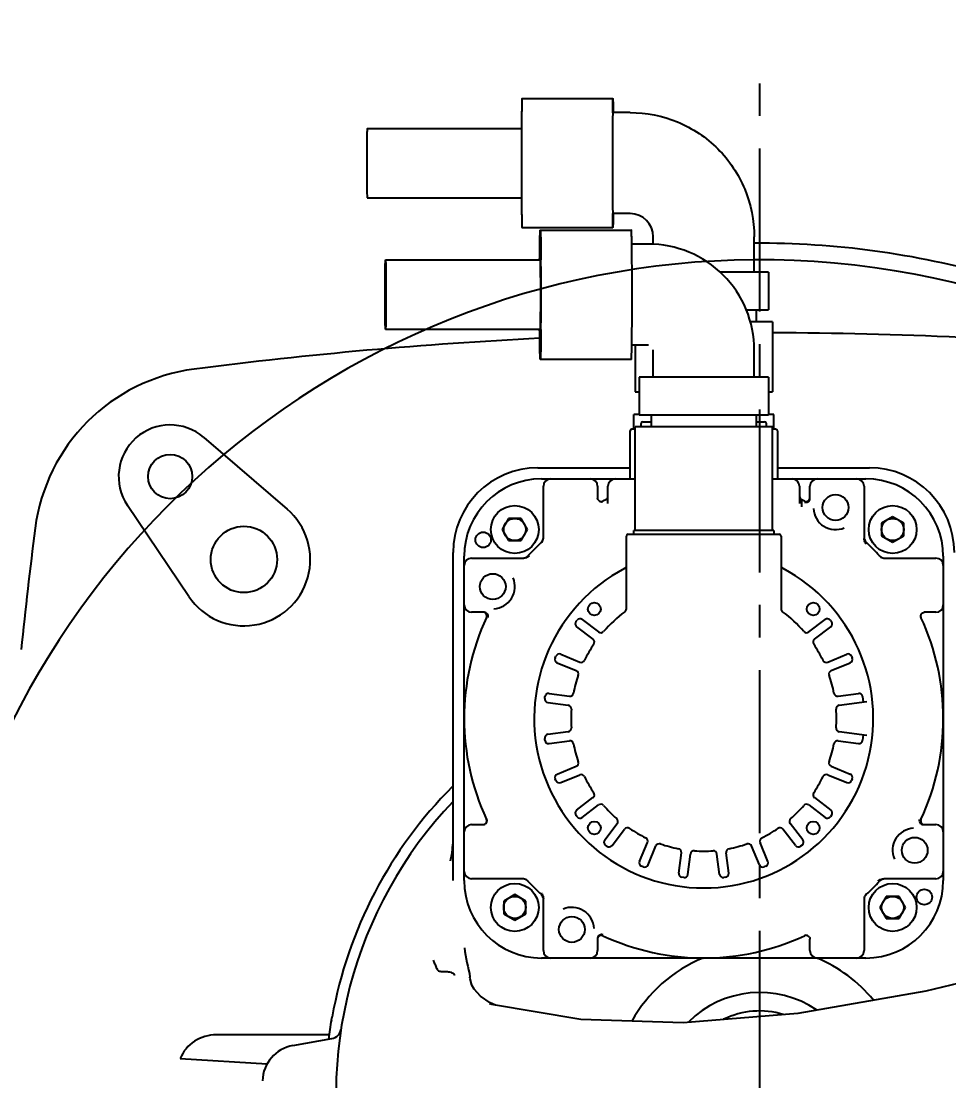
# Model space of a CAD drawing. Header units: millimetres. Extents: x 4086 to 10416, y 123 to 1549.
# Drawn here: x 9357.18 to 9399.87, y 593.84 to 642.59 of the extents above; entities that cross this region are included whole.
import ezdxf

# ---------------------------------------------------------------- set-up
doc = ezdxf.new("R2010")
doc.units = ezdxf.units.MM
doc.linetypes.add('CENTER', pattern=[0.6, 0.375, -0.075, 0.075, -0.075])
for name, color, linetype in [('中心线', 7, 'Continuous'), ('多重引线', 7, 'Continuous'), ('尺寸标注', 7, 'Continuous'), ('运动范围', 7, 'Continuous')]:
    doc.layers.add(name, color=color, linetype=linetype)
doc.styles.add('思源黑', font='SourceHanSansCN-Normal.ttf')
doc.dimstyles.new('STANDARD_1_6比例中六', dxfattribs={"dimtxt": 10, "dimasz": 8, "dimexe": 2, "dimexo": 1.5, "dimtad": 1, "dimdec": 1, "dimlfac": 6, "dimdsep": 46, "dimtxsty": '思源黑', "dimcen": 0.09, "dimclrd": 256, "dimclre": 256, "dimadec": 0, "dimazin": 0, "dimtp": 0.01, "dimtm": 0.01, "dimtfac": 1, "dimtdec": 1, "dimtofl": 0, "dimtmove": 0, "dimatfit": 3, "dimfxl": 1, "dimtolj": 1, "dimlwd": -1, "dimlwe": -1, "dimarcsym": 0})
doc.dimstyles.new('尺寸标注_1_6比例中六弯折', dxfattribs={"dimtxt": 10, "dimasz": 8, "dimexe": 2, "dimexo": 1.5, "dimgap": 1, "dimtad": 1, "dimtih": 1, "dimtoh": 1, "dimdec": 1, "dimlfac": 6, "dimdsep": 46, "dimtxsty": '思源黑', "dimcen": 0.09, "dimadec": 0, "dimazin": 0, "dimtp": 0.01, "dimtm": 0.01, "dimtfac": 1, "dimtdec": 1, "dimtofl": 0, "dimtmove": 0, "dimatfit": 3, "dimfxl": 1, "dimtolj": 1, "dimarcsym": 0})

# ---------------------------------------------------------------- blocks, each defined once
blk = doc.blocks.new('*D875')
at = {"layer": 'Defpoints', "color": 0}
for p in [(9437.508, 663.682), (9332.86, 603.515), (9333.455, 603.41), (9396.08, 593.233), (9396.685, 593.233)]:
    blk.add_point(p, dxfattribs=at)
at = {"layer": '尺寸标注'}
for p, q in [((9331.382, 603.775), (9306.163, 608.222)), ((9398.185, 593.233), (9477.494, 593.233))]:
    blk.add_line(p, q, dxfattribs=at)
blk.add_arc((9391.173, 593.233), 84.321, 5.43799, 164.56201, dxfattribs=at)
for points in [[(9308.593, 615.972), (9311.195, 615.385), (9308.133, 607.875)], [(9473.783, 601.16), (9476.447, 601.287), (9475.494, 593.233)]]:
    blk.add_solid(points, dxfattribs=at)
at = {"layer": '尺寸标注', "color": 0, "insert": (9399.038, 683.136), "char_height": 10, "attachment_point": 5, "rotation": 355, "style": '思源黑'}
blk.add_mtext('+170%%D', dxfattribs=at)
blk = doc.blocks.new('*D880')
at = {"layer": 'Defpoints', "color": 0}
for p in [(9420.668, 617.837), (9391.173, 593.143)]:
    blk.add_point(p, dxfattribs=at)
at = {"layer": '尺寸标注', "color": 0, "linetype": 'CENTER', "lineweight": -2}
for p in [(9426.802, 622.973), (9532.955, 677.327)]:
    blk.add_line(p, (9491.722, 677.327), dxfattribs=at)
at = {"layer": '尺寸标注', "color": 0, "linetype": 'CENTER'}
for p, q in [((9391.083, 593.143), (9391.263, 593.143)), ((9391.173, 593.053), (9391.173, 593.233))]:
    blk.add_line(p, q, dxfattribs=at)
at = {"layer": '尺寸标注', "color": 0}
blk.add_solid([(9425.946, 623.995), (9427.658, 621.95), (9420.668, 617.837)], dxfattribs=at)
at = {"layer": '尺寸标注', "color": 0, "insert": (9512.839, 683.511), "char_height": 10, "attachment_point": 5, "style": '思源黑'}
blk.add_mtext('\\A1;R230.8', dxfattribs=at)

msp = doc.modelspace()

# ---------------------------------------------------------------- linework, layer by layer
at = {"layer": '中心线', "linetype": 'CENTER', "ltscale": 20}
msp.add_line((9391.173, 593.233), (9391.173, 640.972), dxfattribs=at)
at = {"layer": '多重引线'}
msp.add_arc((9391.173, 593.143), 38.468, 189.95, 169.8488, dxfattribs=at)
at = {"layer": '运动范围', "linetype": 'Continuous'}
for p, q in [((9380.221, 639.036), (9384.41, 639.036)), ((9384.4, 638.385), (9384.401, 638.393)), ((9385.199, 638.392), (9384.41, 638.392)), ((9373.098, 637.663), (9380.208, 637.663)), ((9373.098, 634.474), (9380.208, 634.474)), ((9385.199, 633.745), (9384.41, 633.745)), ((9380.221, 633.1), (9384.41, 633.1)), ((9381.07, 632.982), (9385.258, 632.982)), ((9386.267, 632.315), (9386.267, 632.676)), ((9390.914, 631.052), (9390.914, 632.676)), ((9385.28, 632.331), (9385.28, 632.339)), ((9386.047, 632.337), (9385.28, 632.337)), ((9373.947, 631.608), (9381.07, 631.608)), ((9391.567, 631.052), (9389.318, 631.052)), ((9391.567, 631.052), (9391.567, 629.318)), ((9390.548, 629.318), (9391.567, 629.318)), ((9391.011, 629.318), (9391.011, 628.759)), ((9391.754, 628.759), (9390.718, 628.759)), ((9391.754, 628.759), (9391.754, 625.536)), ((9373.947, 628.419), (9381.07, 628.419)), ((9386.047, 627.69), (9385.28, 627.69)), ((9385.428, 627.69), (9385.428, 625.536)), ((9381.07, 627.046), (9385.258, 627.046)), ((9386.267, 626.218), (9386.267, 627.47)), ((9390.914, 626.218), (9390.914, 627.47)), ((9385.614, 626.218), (9385.614, 624.485)), ((9391.567, 626.218), (9385.614, 626.218)), ((9391.567, 626.218), (9391.567, 624.485)), ((9385.428, 625.536), (9385.614, 625.536)), ((9391.567, 625.536), (9391.754, 625.536)), ((9385.368, 623.823), (9385.368, 624.502)), ((9385.614, 624.502), (9385.368, 624.502)), ((9385.614, 624.485), (9391.567, 624.485)), ((9385.792, 624.162), (9386.171, 624.162)), ((9386.171, 624.485), (9386.171, 623.925)), ((9391.011, 624.485), (9391.011, 623.925)), ((9391.011, 624.162), (9391.389, 624.162)), ((9391.813, 624.502), (9391.567, 624.502)), ((9391.813, 623.823), (9391.813, 624.502)), ((9385.199, 621.534), (9385.199, 623.738)), ((9385.428, 623.823), (9385.284, 623.823)), ((9385.428, 619.159), (9385.428, 623.925)), ((9391.754, 623.925), (9385.428, 623.925)), ((9385.708, 623.925), (9385.708, 624.078)), ((9391.474, 623.925), (9391.474, 624.078)), ((9391.754, 619.159), (9391.754, 623.925)), ((9391.898, 623.823), (9391.754, 623.823)), ((9391.983, 623.738), (9391.983, 621.534)), ((9365.586, 623.44), (9369.421, 620.138)), ((9380.959, 622.042), (9385.199, 622.042)), ((9391.983, 622.042), (9396.223, 622.042)), ((9381.128, 621.534), (9385.428, 621.534)), ((9381.213, 618.846), (9381.213, 621.194)), ((9383.706, 621.194), (9383.706, 620.658)), ((9384.181, 620.395), (9384.181, 621.194)), ((9391.754, 621.534), (9396.053, 621.534)), ((9393, 621.194), (9393, 620.395)), ((9393.475, 620.617), (9393.475, 621.194)), ((9395.968, 621.194), (9395.968, 618.795)), ((9364.898, 616.118), (9362.068, 620.313)), ((9383.947, 620.508), (9383.947, 620.495)), ((9393.099, 620.241), (9393.101, 620.569)), ((9397.285, 619.792), (9396.777, 619.498)), ((9397.794, 619.498), (9397.285, 619.792)), ((9379.603, 619.713), (9379.309, 619.204)), ((9380.19, 619.713), (9379.603, 619.713)), ((9380.484, 619.204), (9380.19, 619.713)), ((9396.777, 619.498), (9396.777, 618.91)), ((9397.794, 618.91), (9397.794, 619.498)), ((9379.309, 619.204), (9379.603, 618.695)), ((9380.19, 618.695), (9380.484, 619.204)), ((9385.029, 615.555), (9385.029, 618.905)), ((9385.114, 618.99), (9392.068, 618.99)), ((9385.368, 618.99), (9385.368, 619.159)), ((9391.813, 619.159), (9385.368, 619.159)), ((9391.813, 619.159), (9391.813, 618.99)), ((9392.152, 618.905), (9392.152, 615.555)), ((9396.777, 618.91), (9397.285, 618.617)), ((9397.285, 618.617), (9397.794, 618.91)), ((9379.603, 618.695), (9380.19, 618.695)), ((9381.104, 618.601), (9381.104, 618.585)), ((9377.058, 603.057), (9377.058, 618.142)), ((9377.567, 603.047), (9377.567, 617.972)), ((9377.906, 617.887), (9380.305, 617.887)), ((9396.683, 617.996), (9396.667, 617.996)), ((9396.927, 617.887), (9399.276, 617.887)), ((9399.615, 617.972), (9399.615, 603.047)), ((9378.484, 615.394), (9377.906, 615.394)), ((9399.276, 615.394), (9398.739, 615.394)), ((9382.712, 614.967), (9382.764, 615.034)), ((9383.001, 615.066), (9383.751, 614.491)), ((9393.431, 614.491), (9394.18, 615.066)), ((9394.418, 615.034), (9394.47, 614.967)), ((9398.589, 615.153), (9398.576, 615.153)), ((9382.743, 614.729), (9383.493, 614.154)), ((9393.689, 614.154), (9394.438, 614.729)), ((9382.013, 613.464), (9382.885, 613.102)), ((9394.297, 613.102), (9395.169, 613.464)), ((9381.759, 613.294), (9381.791, 613.372)), ((9381.85, 613.072), (9382.723, 612.711)), ((9394.459, 612.711), (9395.331, 613.072)), ((9395.391, 613.372), (9395.423, 613.294)), ((9381.271, 611.43), (9381.282, 611.515)), ((9381.472, 611.661), (9382.409, 611.537)), ((9394.773, 611.537), (9395.71, 611.661)), ((9395.9, 611.515), (9395.933, 611.262)), ((9381.417, 611.24), (9382.353, 611.117)), ((9394.829, 611.117), (9396.101, 611.284)), ((9381.282, 609.505), (9381.271, 609.589)), ((9381.417, 609.779), (9382.353, 609.902)), ((9394.829, 609.902), (9396.101, 609.735)), ((9395.933, 609.757), (9395.9, 609.505)), ((9381.472, 609.359), (9382.409, 609.482)), ((9394.773, 609.482), (9395.71, 609.359)), ((9381.85, 607.947), (9382.723, 608.308)), ((9394.459, 608.308), (9395.331, 607.947)), ((9381.791, 607.647), (9381.759, 607.725)), ((9382.013, 607.555), (9382.885, 607.917)), ((9394.297, 607.917), (9395.169, 607.555)), ((9395.423, 607.725), (9395.391, 607.647)), ((9382.743, 606.29), (9383.493, 606.865)), ((9393.689, 606.865), (9394.438, 606.29)), ((9383.001, 605.953), (9383.751, 606.528)), ((9393.431, 606.528), (9394.18, 605.953)), ((9377.906, 605.625), (9378.442, 605.625)), ((9378.593, 605.866), (9378.606, 605.866)), ((9382.764, 605.985), (9382.712, 606.052)), ((9384.035, 604.92), (9384.61, 605.669)), ((9393.147, 604.92), (9392.572, 605.669)), ((9394.47, 606.052), (9394.418, 605.985)), ((9398.698, 605.625), (9399.276, 605.625)), ((9384.371, 604.662), (9384.946, 605.411)), ((9392.811, 604.662), (9392.236, 605.411)), ((9384.133, 604.631), (9384.066, 604.682)), ((9385.637, 603.931), (9385.998, 604.804)), ((9386.028, 603.769), (9386.39, 604.642)), ((9391.153, 603.769), (9390.792, 604.642)), ((9391.545, 603.931), (9391.184, 604.804)), ((9393.116, 604.682), (9393.048, 604.631)), ((9387.44, 603.391), (9387.563, 604.327)), ((9387.86, 603.336), (9387.983, 604.272)), ((9389.322, 603.336), (9389.198, 604.272)), ((9389.742, 603.391), (9389.619, 604.327)), ((9385.807, 603.677), (9385.728, 603.71)), ((9391.453, 603.71), (9391.375, 603.677)), ((9387.67, 603.19), (9387.586, 603.201)), ((9389.596, 603.201), (9389.512, 603.19)), ((9380.255, 603.132), (9377.906, 603.132)), ((9380.499, 603.023), (9380.515, 603.023)), ((9399.276, 603.132), (9396.876, 603.132)), ((9379.896, 602.402), (9379.387, 602.109)), ((9380.405, 602.109), (9379.896, 602.402)), ((9381.213, 599.825), (9381.213, 602.224)), ((9396.077, 602.418), (9396.077, 602.434)), ((9396.992, 602.324), (9396.698, 601.815)), ((9397.579, 602.324), (9396.992, 602.324)), ((9397.873, 601.815), (9397.579, 602.324)), ((9379.387, 602.109), (9379.387, 601.521)), ((9380.405, 601.521), (9380.405, 602.109)), ((9395.968, 602.173), (9395.968, 599.825)), ((9396.698, 601.815), (9396.992, 601.306)), ((9397.579, 601.306), (9397.873, 601.815)), ((9379.387, 601.521), (9379.896, 601.227)), ((9379.896, 601.227), (9380.405, 601.521)), ((9396.992, 601.306), (9397.579, 601.306)), ((9383.706, 600.402), (9383.706, 599.825)), ((9393.234, 600.511), (9393.234, 600.524)), ((9393.475, 599.825), (9393.475, 600.361)), ((9396.053, 599.486), (9381.128, 599.486)), ((9378.023, 598.055), (9377.923, 598.229)), ((9378.024, 598.054), (9378.023, 598.055)), ((9378.73, 597.381), (9378.728, 597.382)), ((9378.836, 597.351), (9378.73, 597.381)), ((9379.001, 597.323), (9378.764, 597.42)), ((9382.93, 596.651), (9378.83, 597.352)), ((9371.346, 595.954), (9366.173, 595.954)), ((9369.686, 595.461), (9371.482, 595.778)), ((9364.501, 594.864), (9368.504, 594.619))]:
    msp.add_line(p, q, dxfattribs=at)
for points in [[(9377.036, 604.72), (9377.003, 604.31), (9376.926, 603.945)], [(9402.648, 598.879), (9398.817, 597.959), (9392.922, 596.94), (9387.647, 596.507), (9382.93, 596.651)], [(9377.142, 598.694), (9377.131, 598.706), (9377.12, 598.719)], [(9377.923, 598.229), (9377.839, 598.526), (9377.828, 598.603)], [(9378.764, 597.42), (9378.318, 597.735), (9378.024, 598.054)]]:
    msp.add_lwpolyline(points, dxfattribs=at)
for centre, radius in [((9364.037, 621.641), 1.018), ((9394.657, 620.218), 0.594), ((9379.896, 619.204), 1.102), ((9397.285, 619.204), 1.102), ((9367.429, 617.825), 1.526), ((9379.896, 619.204), 0.509), ((9397.285, 619.204), 0.509), ((9378.442, 618.728), 0.356), ((9378.882, 616.576), 0.594), ((9383.554, 615.546), 0.297), ((9393.628, 615.546), 0.297), ((9383.554, 605.473), 0.297), ((9393.628, 605.473), 0.297), ((9398.299, 604.443), 0.594), ((9379.896, 601.815), 1.102), ((9397.285, 601.815), 1.102), ((9379.896, 601.815), 0.509), ((9397.285, 601.815), 0.509), ((9398.74, 602.291), 0.356), ((9382.524, 600.801), 0.594)]:
    msp.add_circle(centre, radius, dxfattribs=at)
for centre, radius, start, end in [((9391.173, 593.233), 241.156, 190, 28.46611), ((9810.859, 636.145), 426.464, 179.69895, 180.01024), ((9842.443, 636.154), 462.238, 179.8117, 180.01058), ((9884.255, 636.048), 504.05, 179.99767, 180.18003), ((9721.025, 635.765), 336.631, 179.94836, 180.34424), ((9385.199, 632.676), 1.068, 359.9987, 89.9987), ((9391.173, 593.233), 39.144, 74.075, 90.3803), ((9175.563, 630.099), 205.542, 359.97621, 0.4235), ((9156.968, 629.993), 224.137, 359.5951, 0.00524), ((9391.173, 424.735), 203.52, 84.95329, 89.83641), ((9391.173, 424.735), 203.52, 92.85325, 97.34693), ((9366.232, 618.174), 8.48, 97.3469, 172.6531), ((9385.792, 624.078), 0.0848, 90, 180), ((9391.389, 624.078), 0.0848, 0, 90), ((9364.037, 621.641), 2.374, 49.2692, 213.9979), ((9385.284, 623.738), 0.0848, 90, 179.9999), ((9391.898, 623.738), 0.0848, 0, 90), ((9380.959, 618.142), 3.901, 90, 180), ((9396.223, 618.142), 3.901, 0, 90), ((9381.128, 617.972), 3.562, 90, 180), ((9381.552, 621.194), 0.339, 90, 180), ((9383.367, 621.194), 0.339, 0, 90), ((9384.52, 621.194), 0.339, 90, 180), ((9392.661, 621.194), 0.339, 0, 90), ((9393.815, 621.194), 0.339, 90, 180), ((9395.629, 621.194), 0.339, 0, 90), ((9396.053, 617.972), 3.562, 0, 90), ((9384.012, 620.724), 0.17, 294.1423, 359.9999), ((9393.17, 620.724), 0.17, 180, 245.8566), ((9383.876, 620.662), 0.17, 248.951, 294.9066), ((9388.591, 610.51), 11.024, 114.1478, 114.9112), ((9388.591, 610.51), 11.024, 65.0888, 65.8522), ((9393.306, 620.662), 0.17, 245.0945, 336.0223), ((9367.429, 617.825), 3.053, 213.9979, 49.2692), ((9394.657, 620.218), 1.018, 182.7361, 293.2639), ((9559.671, 593.233), 203.52, 172.65307, 174.23512), ((9385.114, 618.905), 0.0848, 90, 180), ((9392.068, 618.905), 0.0848, 0, 90), ((9396.308, 618.851), 0.339, 195.8025, 227.2615), ((9388.591, 610.51), 11.024, 132.7751, 137.2258), ((9380.874, 618.851), 0.339, 312.7296, 328.3982), ((9380.841, 618.849), 0.373, 314.9906, 330.5411), ((9380.841, 618.849), 0.372, 330.5385, 345.3197), ((9388.591, 610.51), 11.024, 42.7742, 47.2258), ((9377.906, 617.548), 0.339, 90, 180), ((9380.25, 618.226), 0.339, 285.8025, 317.2615), ((9396.93, 618.26), 0.373, 224.9906, 240.5411), ((9396.932, 618.226), 0.339, 222.7384, 238.3982), ((9396.93, 618.259), 0.372, 240.5385, 255.3197), ((9399.276, 617.548), 0.339, 0, 90), ((9388.591, 610.51), 7.802, 117.9101, 62.0899), ((9384.86, 617.554), 0.17, 297.9101, 339.2998), ((9392.322, 617.554), 0.17, 200.7075, 242.0899), ((9378.882, 616.576), 1.018, 272.7361, 23.2639), ((9377.906, 615.733), 0.339, 180, 270), ((9378.439, 615.224), 0.17, 335.0945, 67.4959), ((9388.591, 610.51), 6.106, 126.4837, 139.0136), ((9384.86, 615.555), 0.17, 306.4837, 0), ((9392.322, 615.555), 0.17, 180, 233.5163), ((9388.591, 610.51), 6.106, 40.9864, 53.5163), ((9399.276, 615.733), 0.339, 270, 0), ((9388.591, 610.51), 11.024, 155.0888, 204.9112), ((9382.847, 614.864), 0.17, 142.5, 232.5), ((9382.898, 614.931), 0.17, 52.5, 142.5), ((9394.284, 614.931), 0.17, 37.5, 127.5), ((9394.335, 614.864), 0.17, 307.5, 37.5), ((9398.743, 615.224), 0.17, 158.9969, 204.9066), ((9388.591, 610.51), 11.024, 335.0888, 24.9112), ((9383.854, 614.625), 0.17, 232.5, 319.0136), ((9393.328, 614.625), 0.17, 220.9864, 307.5), ((9388.591, 610.51), 6.106, 145.9864, 154.0136), ((9383.389, 614.02), 0.17, 325.9864, 52.5), ((9393.792, 614.02), 0.17, 127.5, 214.0136), ((9388.591, 610.51), 6.106, 25.9864, 34.0136), ((9381.948, 613.307), 0.17, 67.5, 157.5), ((9395.234, 613.307), 0.17, 22.5, 112.5), ((9381.915, 613.229), 0.17, 157.5, 247.5), ((9382.95, 613.259), 0.17, 247.5, 334.0136), ((9394.232, 613.259), 0.17, 205.9864, 292.5), ((9395.266, 613.229), 0.17, 292.5, 22.5), ((9388.591, 610.51), 6.106, 160.9864, 169.0136), ((9382.658, 612.554), 0.17, 340.9863, 67.5), ((9394.524, 612.554), 0.17, 112.5, 199.0136), ((9388.591, 610.51), 6.106, 10.9864, 19.0136), ((9381.45, 611.492), 0.17, 82.5, 172.5), ((9382.431, 611.705), 0.17, 262.5, 349.0136), ((9394.751, 611.705), 0.17, 190.9864, 277.5), ((9395.732, 611.492), 0.17, 7.5, 97.5), ((9381.439, 611.408), 0.17, 172.5, 262.5), ((9382.331, 610.949), 0.17, 355.9864, 82.5), ((9394.851, 610.949), 0.17, 97.5, 184.0136), ((9388.591, 610.51), 6.106, 175.9864, 184.0136), ((9388.591, 610.51), 6.106, 355.9864, 4.0136), ((9382.331, 610.07), 0.17, 277.5, 4.0136), ((9394.851, 610.07), 0.17, 175.9864, 262.5), ((9381.439, 609.611), 0.17, 97.5, 187.5), ((9381.45, 609.527), 0.17, 187.5, 277.5), ((9395.732, 609.527), 0.17, 262.5, 352.5), ((9382.431, 609.314), 0.17, 10.9864, 97.5), ((9388.591, 610.51), 6.106, 190.9864, 199.0136), ((9388.591, 610.51), 6.106, 340.9864, 349.0136), ((9394.751, 609.314), 0.17, 82.5, 169.0136), ((9382.658, 608.465), 0.17, 292.5, 19.0136), ((9394.524, 608.465), 0.17, 160.9864, 247.5), ((9381.915, 607.79), 0.17, 112.5, 202.5), ((9381.948, 607.712), 0.17, 202.5, 292.5), ((9382.95, 607.76), 0.17, 25.9864, 112.5), ((9388.591, 610.51), 6.106, 205.9864, 214.0136), ((9388.591, 610.51), 6.106, 325.9864, 334.0136), ((9394.232, 607.76), 0.17, 67.5, 154.0136), ((9395.234, 607.712), 0.17, 247.5, 337.5), ((9395.266, 607.79), 0.17, 337.5, 67.5), ((9391.173, 593.233), 20.001, 135.0069, 169.8053), ((9383.389, 606.999), 0.17, 307.5, 34.0136), ((9393.792, 606.999), 0.17, 145.9864, 232.5), ((9391.173, 593.233), 19.504, 136.3778, 251.9998), ((9382.847, 606.155), 0.17, 127.5, 217.5), ((9383.854, 606.394), 0.17, 40.9864, 127.5), ((9388.591, 610.51), 6.106, 220.9864, 229.0136), ((9388.591, 610.51), 6.106, 310.9864, 319.0136), ((9393.328, 606.394), 0.17, 52.5, 139.0136), ((9394.335, 606.155), 0.17, 322.5, 52.5), ((9377.906, 605.286), 0.339, 90, 180), ((9378.439, 605.795), 0.17, 338.997, 24.9066), ((9382.898, 606.088), 0.17, 217.5, 307.5), ((9384.475, 605.773), 0.17, 322.5, 49.0136), ((9392.707, 605.773), 0.17, 130.9864, 217.5), ((9394.284, 606.088), 0.17, 232.5, 322.5), ((9398.743, 605.795), 0.17, 155.0945, 255.0464), ((9399.276, 605.286), 0.339, 0, 90), ((9385.081, 605.308), 0.17, 55.9864, 142.5), ((9388.591, 610.51), 6.106, 235.9864, 244.0136), ((9388.591, 610.51), 6.106, 295.9864, 304.0136), ((9392.101, 605.308), 0.17, 37.5, 124.0136), ((9398.299, 604.443), 1.018, 92.7361, 203.2639), ((9384.169, 604.817), 0.17, 142.5, 232.5), ((9384.237, 604.765), 0.17, 232.5, 322.5), ((9385.841, 604.869), 0.17, 337.5, 64.0136), ((9386.546, 604.577), 0.17, 70.9864, 157.5), ((9388.591, 610.51), 6.106, 250.9864, 259.0136), ((9388.591, 610.51), 6.106, 280.9864, 289.0136), ((9390.635, 604.577), 0.17, 22.5, 109.0136), ((9391.34, 604.869), 0.17, 115.9864, 202.5), ((9392.945, 604.765), 0.17, 217.5, 307.5), ((9393.012, 604.817), 0.17, 307.5, 37.5), ((9387.395, 604.349), 0.17, 352.5, 79.0136), ((9388.152, 604.25), 0.17, 85.9864, 172.5), ((9388.591, 610.51), 6.106, 265.9864, 274.0136), ((9389.03, 604.25), 0.17, 7.5, 94.0136), ((9389.787, 604.349), 0.17, 100.9864, 187.5), ((9385.793, 603.866), 0.17, 157.5, 247.5), ((9385.872, 603.834), 0.17, 247.5, 337.5), ((9391.31, 603.834), 0.17, 202.5, 292.5), ((9391.388, 603.866), 0.17, 292.5, 22.5), ((9377.906, 603.471), 0.339, 180, 270), ((9387.608, 603.369), 0.17, 172.5, 262.5), ((9387.692, 603.358), 0.17, 262.5, 352.5), ((9389.49, 603.358), 0.17, 187.5, 277.5), ((9389.574, 603.369), 0.17, 277.5, 7.5), ((9399.276, 603.471), 0.339, 270, 0), ((9381.128, 603.047), 3.562, 180, 270), ((9380.252, 602.76), 0.372, 60.5385, 75.3197), ((9380.25, 602.793), 0.339, 42.7384, 58.3982), ((9380.251, 602.759), 0.373, 44.9906, 60.5411), ((9388.591, 610.51), 11.024, 222.7742, 227.2249), ((9396.053, 603.047), 3.562, 270, 0), ((9388.591, 610.51), 11.024, 312.7742, 317.2258), ((9396.932, 602.793), 0.339, 105.8025, 137.2615), ((9380.874, 602.168), 0.339, 15.8025, 47.2703), ((9396.34, 602.17), 0.372, 150.5385, 165.3197), ((9396.341, 602.17), 0.373, 134.9906, 150.5411), ((9396.308, 602.168), 0.339, 132.7384, 148.3982), ((9382.524, 600.801), 1.018, 2.7361, 113.2639), ((9383.876, 600.357), 0.17, 65.0945, 156.0219), ((9388.591, 610.51), 11.024, 245.0888, 294.9112), ((9393.306, 600.357), 0.17, 68.951, 114.9066), ((9381.552, 599.825), 0.339, 180, 270), ((9383.367, 599.825), 0.339, 270, 0), ((9393.815, 599.825), 0.339, 180, 270), ((9395.629, 599.825), 0.339, 270, 0), ((9391.173, 593.233), 6.784, 112.8218, 150.384), ((9391.173, 593.233), 6.784, 39.5445, 67.1782), ((9391.173, 593.233), 4.664, 55.9219, 134.8573), ((9391.173, 593.233), 3.816, 73.5313, 115.9417), ((9391.173, 593.233), 20.013, 170.1776, 172.7739), ((9370.723, 596.911), 0.777, 340.1498, 349.7833), ((9371.393, 596.279), 0.509, 280, 351.2445), ((9369.98, 593.791), 1.696, 100, 178.4908)]:
    msp.add_arc(centre, radius, start, end, dxfattribs=at)
msp.add_ellipse((9366.195, 594.257), major_axis=(1.798, -0.172), ratio=0.939187, start_param=1.6726, end_param=2.877832, dxfattribs=at)
for points, knots in [([(9380.221, 639.036), (9380.219, 639.036), (9380.222, 639.024), (9380.218, 639.011), (9380.219, 638.98), (9380.216, 638.92), (9380.215, 638.815), (9380.213, 638.66), (9380.212, 638.463), (9380.21, 638.13), (9380.209, 637.862), (9380.208, 637.673)], [0, 0, 0, 0, 683.756554, 2703.114488, 6053.852135, 10727.157831, 23962.182532, 42197.957999, 65152.510005, 92467.167805, 158416.225037, 158416.225037, 158416.225037, 158416.225037]), ([(9384.401, 638.393), (9384.401, 638.485), (9384.402, 638.614), (9384.404, 638.773), (9384.405, 638.865), (9384.407, 638.935), (9384.405, 638.991), (9384.412, 639.014), (9384.407, 639.036), (9384.41, 639.036)], [0, 0, 0, 0, 53639.032238, 75210.131136, 93066.923649, 107093.443056, 117180.978257, 123265.473913, 125316.25397, 125316.25397, 125316.25397, 125316.25397]), ([(9384.41, 639.036), (9384.414, 639.036), (9384.408, 639.014), (9384.416, 638.991), (9384.413, 638.935), (9384.416, 638.865), (9384.417, 638.773), (9384.419, 638.615), (9384.419, 638.486), (9384.42, 638.394)], [0, 0, 0, 0, 2050.814622, 8134.63832, 18221.926503, 32247.566875, 50103.64053, 71675.025431, 125316.49534, 125316.49534, 125316.49534, 125316.49534]), ([(9385.199, 638.392), (9385.942, 638.392), (9387.445, 638.094), (9389.345, 636.822), (9390.617, 634.923), (9390.914, 633.42), (9390.914, 632.676)], [0, 0, 0, 0, 19338.299691, 38676.830198, 58015.397981, 77353.787642, 77353.787642, 77353.787642, 77353.787642]), ([(9373.098, 637.663), (9373.096, 637.663), (9373.1, 637.646), (9373.094, 637.629), (9373.096, 637.588), (9373.094, 637.537), (9373.094, 637.47), (9373.093, 637.355), (9373.092, 637.181), (9373.091, 636.943), (9373.09, 636.567), (9373.09, 636.272), (9373.09, 636.068)], [0, 0, 0, 0, 856.803395, 3399.434766, 7609.113519, 13447.543669, 20853.116284, 29760.129111, 51714.123465, 78469.417769, 108985.72391, 176552.658304, 176552.658304, 176552.658304, 176552.658304]), ([(9373.09, 636.068), (9373.09, 635.803), (9373.089, 635.404), (9373.094, 634.873), (9373.091, 634.607), (9373.098, 634.474)], [0, 0, 0, 0, 28886.176699, 43329.179413, 57771.516612, 57771.516612, 57771.516612, 57771.516612]), ([(9380.208, 634.464), (9380.209, 634.275), (9380.21, 634.007), (9380.212, 633.674), (9380.213, 633.477), (9380.215, 633.321), (9380.216, 633.216), (9380.219, 633.157), (9380.218, 633.126), (9380.222, 633.113), (9380.219, 633.1), (9380.221, 633.1)], [0, 0, 0, 0, 66197.809288, 93615.998118, 116658.398554, 134963.652121, 148249.549997, 152940.513611, 156304.126102, 158331.332022, 159017.582977, 159017.582977, 159017.582977, 159017.582977]), ([(9384.41, 633.1), (9384.407, 633.1), (9384.412, 633.122), (9384.405, 633.146), (9384.407, 633.202), (9384.405, 633.271), (9384.404, 633.363), (9384.402, 633.522), (9384.401, 633.651), (9384.401, 633.742)], [0, 0, 0, 0, 2059.517882, 8169.160151, 18299.256832, 32384.419307, 50316.270682, 71979.200365, 125848.31429, 125848.31429, 125848.31429, 125848.31429]), ([(9384.42, 633.744), (9384.419, 633.652), (9384.419, 633.523), (9384.417, 633.364), (9384.416, 633.272), (9384.413, 633.202), (9384.416, 633.146), (9384.408, 633.123), (9384.414, 633.1), (9384.41, 633.1)], [0, 0, 0, 0, 53857.399186, 75516.315013, 93445.803344, 107529.425351, 117658.027369, 123767.293284, 125826.422161, 125826.422161, 125826.422161, 125826.422161]), ([(9381.04, 631.618), (9381.041, 631.807), (9381.044, 632.075), (9381.049, 632.408), (9381.052, 632.605), (9381.056, 632.761), (9381.059, 632.865), (9381.063, 632.925), (9381.064, 632.956), (9381.067, 632.97), (9381.068, 632.982), (9381.07, 632.982)], [0, 0, 0, 0, 66252.852205, 93694.844661, 116758.512963, 135082.734515, 148386.139223, 153086.107023, 156459.992982, 158501.671596, 159225.972457, 159225.972457, 159225.972457, 159225.972457]), ([(9381.07, 632.982), (9381.072, 632.982), (9381.072, 632.97), (9381.075, 632.956), (9381.076, 632.925), (9381.08, 632.865), (9381.083, 632.761), (9381.087, 632.605), (9381.091, 632.408), (9381.095, 632.075), (9381.098, 631.807), (9381.099, 631.618)], [0, 0, 0, 0, 724.441063, 2766.052747, 6139.971292, 10840.282176, 24143.792402, 42468.775977, 65533.011658, 92976.684372, 159234.814017, 159234.814017, 159234.814017, 159234.814017]), ([(9385.28, 632.339), (9385.279, 632.43), (9385.277, 632.559), (9385.273, 632.718), (9385.271, 632.81), (9385.267, 632.88), (9385.266, 632.936), (9385.26, 632.96), (9385.262, 632.982), (9385.258, 632.982)], [0, 0, 0, 0, 53868.66435, 75533.968062, 93470.980118, 107564.075502, 117705.823036, 123836.941409, 125960.186957, 125960.186957, 125960.186957, 125960.186957]), ([(9385.294, 630.014), (9385.294, 630.233), (9385.293, 631.006), (9385.289, 631.778), (9385.28, 632.331)], [0, 0, 0, 0, 12445.768174, 43753.352501, 43753.352501, 43753.352501, 43753.352501]), ([(9390.914, 627.47), (9390.914, 628.103), (9390.661, 629.383), (9389.578, 631.001), (9387.96, 632.084), (9386.68, 632.337), (9386.047, 632.337)], [0, 0, 0, 0, 19448.145939, 38896.186898, 58344.079772, 77791.868008, 77791.868008, 77791.868008, 77791.868008]), ([(9373.928, 630.014), (9373.928, 630.217), (9373.929, 630.512), (9373.931, 630.888), (9373.933, 631.127), (9373.936, 631.322), (9373.938, 631.456), (9373.942, 631.533), (9373.942, 631.574), (9373.946, 631.592), (9373.944, 631.608), (9373.947, 631.608)], [0, 0, 0, 0, 60665.46281, 88064.42905, 112087.370242, 131800.715526, 146450.394549, 151695.258336, 155478.252685, 157767.434424, 158554.208646, 158554.208646, 158554.208646, 158554.208646]), ([(9373.947, 631.608), (9373.95, 631.608), (9373.947, 631.592), (9373.952, 631.574), (9373.952, 631.533), (9373.956, 631.456), (9373.958, 631.322), (9373.961, 631.127), (9373.963, 630.888), (9373.965, 630.512), (9373.966, 630.217), (9373.966, 630.014)], [0, 0, 0, 0, 786.872416, 3075.733081, 6858.960821, 12103.532379, 26753.298055, 46467.181739, 70491.353537, 97892.0201, 158559.691593, 158559.691593, 158559.691593, 158559.691593]), ([(9381.089, 630.014), (9381.089, 630.217), (9381.088, 630.512), (9381.086, 630.888), (9381.083, 631.127), (9381.08, 631.322), (9381.078, 631.456), (9381.075, 631.533), (9381.075, 631.574), (9381.07, 631.592), (9381.072, 631.608), (9381.07, 631.608)], [0, 0, 0, 0, 60987.956593, 88532.574014, 112683.21965, 132501.359837, 147228.915631, 152501.660785, 156304.765294, 158606.116179, 159397.072843, 159397.072843, 159397.072843, 159397.072843]), ([(9373.947, 628.419), (9373.944, 628.419), (9373.946, 628.435), (9373.942, 628.453), (9373.942, 628.494), (9373.938, 628.571), (9373.936, 628.705), (9373.933, 628.901), (9373.931, 629.139), (9373.929, 629.515), (9373.928, 629.81), (9373.928, 630.014)], [0, 0, 0, 0, 788.523618, 3082.187311, 6873.353915, 12128.930873, 26809.438152, 46564.690169, 70639.275167, 98097.440289, 158892.419039, 158892.419039, 158892.419039, 158892.419039]), ([(9373.966, 630.014), (9373.966, 629.81), (9373.965, 629.515), (9373.963, 629.139), (9373.961, 628.901), (9373.958, 628.705), (9373.956, 628.571), (9373.952, 628.494), (9373.952, 628.453), (9373.947, 628.435), (9373.95, 628.419), (9373.947, 628.419)], [0, 0, 0, 0, 60766.173808, 88210.625191, 112273.446971, 132019.518466, 146693.517484, 151947.088293, 155736.362807, 158029.344826, 158817.425175, 158817.425175, 158817.425175, 158817.425175]), ([(9381.07, 628.419), (9381.072, 628.419), (9381.07, 628.435), (9381.075, 628.453), (9381.075, 628.494), (9381.078, 628.571), (9381.08, 628.705), (9381.083, 628.901), (9381.086, 629.139), (9381.088, 629.515), (9381.089, 629.81), (9381.089, 630.014)], [0, 0, 0, 0, 792.700524, 3098.514032, 6909.762907, 12193.179296, 26951.451008, 46811.348998, 71013.460001, 98617.074364, 159734.091512, 159734.091512, 159734.091512, 159734.091512]), ([(9385.28, 627.688), (9385.283, 627.844), (9385.291, 628.62), (9385.294, 629.395), (9385.294, 630.014)], [0, 0, 0, 0, 8862.874914, 43833.868819, 43833.868819, 43833.868819, 43833.868819]), ([(9381.07, 627.046), (9381.068, 627.046), (9381.067, 627.057), (9381.064, 627.071), (9381.063, 627.102), (9381.059, 627.162), (9381.056, 627.266), (9381.052, 627.422), (9381.049, 627.619), (9381.044, 627.952), (9381.041, 628.22), (9381.04, 628.409)], [0, 0, 0, 0, 727.476348, 2777.642037, 6165.696726, 10885.701112, 24244.950782, 42646.712917, 65807.583818, 93366.240848, 159901.980774, 159901.980774, 159901.980774, 159901.980774]), ([(9381.099, 628.409), (9381.098, 628.22), (9381.095, 627.952), (9381.091, 627.619), (9381.087, 627.422), (9381.083, 627.266), (9381.08, 627.162), (9381.076, 627.102), (9381.075, 627.071), (9381.072, 627.057), (9381.072, 627.046), (9381.07, 627.046)], [0, 0, 0, 0, 66507.527412, 94055.006574, 117207.331353, 135601.991004, 148956.533847, 153674.56827, 157061.423408, 159110.950211, 159838.035276, 159838.035276, 159838.035276, 159838.035276]), ([(9385.258, 627.046), (9385.262, 627.046), (9385.26, 627.067), (9385.266, 627.091), (9385.267, 627.147), (9385.271, 627.217), (9385.273, 627.309), (9385.277, 627.467), (9385.279, 627.596), (9385.28, 627.688)], [0, 0, 0, 0, 2132.364562, 8288.852421, 18473.388854, 32625.318151, 50637.503717, 72394.623095, 126492.474617, 126492.474617, 126492.474617, 126492.474617]), ([(9383.796, 620.506), (9383.809, 620.499), (9383.856, 620.479), (9383.913, 620.481), (9383.947, 620.495)], [0, 0, 0, 0, 12272.674146, 44052.457479, 44052.457479, 44052.457479, 44052.457479]), ([(9393.455, 620.536), (9393.433, 620.495), (9393.359, 620.437), (9393.269, 620.44), (9393.234, 620.454)], [0, 0, 0, 0, 24544.281868, 44355.137034, 44355.137034, 44355.137034, 44355.137034]), ([(9396.077, 618.535), (9396.061, 618.551), (9396, 618.625), (9395.969, 618.722), (9395.968, 618.795)], [0, 0, 0, 0, 10552.378347, 44502.099664, 44502.099664, 44502.099664, 44502.099664]), ([(9380.565, 617.995), (9380.549, 617.979), (9380.476, 617.919), (9380.378, 617.887), (9380.305, 617.887)], [0, 0, 0, 0, 10439.87841, 44027.65843, 44027.65843, 44027.65843, 44027.65843]), ([(9378.564, 615.374), (9378.605, 615.352), (9378.664, 615.278), (9378.661, 615.188), (9378.647, 615.153)], [0, 0, 0, 0, 24379.235039, 44056.873074, 44056.873074, 44056.873074, 44056.873074]), ([(9398.588, 615.304), (9398.581, 615.292), (9398.56, 615.244), (9398.562, 615.188), (9398.576, 615.153)], [0, 0, 0, 0, 12454.756987, 44693.959764, 44693.959764, 44693.959764, 44693.959764]), ([(9378.594, 605.715), (9378.601, 605.727), (9378.621, 605.775), (9378.62, 605.832), (9378.606, 605.866)], [0, 0, 0, 0, 12361.101227, 44369.763974, 44369.763974, 44369.763974, 44369.763974]), ([(9398.617, 605.645), (9398.577, 605.667), (9398.518, 605.741), (9398.521, 605.832), (9398.535, 605.866)], [0, 0, 0, 0, 24903.21879, 45003.788987, 45003.788987, 45003.788987, 45003.788987]), ([(9396.616, 603.024), (9396.632, 603.04), (9396.706, 603.1), (9396.804, 603.132), (9396.876, 603.132)], [0, 0, 0, 0, 10678.413606, 45033.62284, 45033.62284, 45033.62284, 45033.62284]), ([(9381.105, 602.484), (9381.121, 602.468), (9381.182, 602.395), (9381.213, 602.297), (9381.213, 602.224)], [0, 0, 0, 0, 10566.379489, 44561.146089, 44561.146089, 44561.146089, 44561.146089]), ([(9383.727, 600.483), (9383.749, 600.524), (9383.822, 600.583), (9383.913, 600.579), (9383.948, 600.565)], [0, 0, 0, 0, 24738.967893, 44706.963393, 44706.963393, 44706.963393, 44706.963393]), ([(9393.385, 600.513), (9393.373, 600.52), (9393.325, 600.54), (9393.269, 600.538), (9393.234, 600.524)], [0, 0, 0, 0, 12539.357718, 45009.609751, 45009.609751, 45009.609751, 45009.609751]), ([(9376.134, 599.387), (9376.148, 599.328), (9376.224, 599.224), (9376.257, 599.104), (9376.281, 599.046)], [0, 0, 0, 0, 21767.297743, 44508.369772, 44508.369772, 44508.369772, 44508.369772]), ([(9376.281, 599.046), (9376.304, 598.99), (9376.371, 598.881), (9376.56, 598.866), (9376.745, 598.873), (9376.947, 598.839), (9377.076, 598.771), (9377.12, 598.719)], [0, 0, 0, 0, 17908.863822, 33379.674743, 52961.182918, 73639.945603, 93906.215489, 93906.215489, 93906.215489, 93906.215489])]:
    msp.add_open_spline(points, degree=3, knots=knots, dxfattribs=at)
for points in [[(9383.727, 620.577), (9383.714, 620.602), (9383.706, 620.63), (9383.706, 620.658)], [(9383.727, 620.577), (9383.742, 620.548), (9383.768, 620.523), (9383.796, 620.506)], [(9393.455, 620.536), (9393.468, 620.561), (9393.475, 620.589), (9393.475, 620.617)], [(9381.201, 618.754), (9381.209, 618.784), (9381.213, 618.815), (9381.213, 618.846)], [(9396.836, 617.899), (9396.865, 617.891), (9396.896, 617.887), (9396.927, 617.887)], [(9378.564, 615.374), (9378.54, 615.387), (9378.511, 615.394), (9378.484, 615.394)], [(9398.659, 615.374), (9398.63, 615.358), (9398.604, 615.333), (9398.588, 615.304)], [(9398.659, 615.374), (9398.683, 615.387), (9398.712, 615.394), (9398.739, 615.394)], [(9378.442, 605.625), (9378.47, 605.625), (9378.499, 605.632), (9378.523, 605.645)], [(9378.523, 605.645), (9378.552, 605.661), (9378.578, 605.686), (9378.594, 605.715)], [(9398.617, 605.645), (9398.642, 605.632), (9398.67, 605.625), (9398.698, 605.625)], [(9380.346, 603.12), (9380.316, 603.128), (9380.285, 603.132), (9380.255, 603.132)], [(9395.98, 602.265), (9395.973, 602.235), (9395.968, 602.204), (9395.968, 602.173)], [(9383.727, 600.483), (9383.714, 600.459), (9383.706, 600.43), (9383.706, 600.402)], [(9393.455, 600.442), (9393.439, 600.471), (9393.414, 600.496), (9393.385, 600.513)], [(9393.455, 600.442), (9393.468, 600.417), (9393.475, 600.389), (9393.475, 600.361)], [(9377.577, 599.95), (9377.612, 599.495), (9377.776, 599.057), (9377.828, 598.603)]]:
    msp.add_open_spline(points, degree=3, dxfattribs=at)

# ---------------------------------------------------------------- dimensions: what is measured, and where the dimension line sits
at = {"layer": '尺寸标注', "linetype": 'Continuous'}
dim = msp.add_angular_dim_2l(base=(9437.508, 663.682), line1=((9396.08, 593.233), (9396.685, 593.233)), line2=((9333.455, 603.41), (9332.86, 603.515)), text='+170%%D', dimstyle='STANDARD_1_6比例中六', dxfattribs=at)
dim.commit()
dim.dimension.update_dxf_attribs({"geometry": '*D875', "text_midpoint": (9399.038, 683.136)})
at = {"layer": '尺寸标注', "linetype": 'CENTER'}
dim = msp.add_radius_dim(center=(9391.173, 593.143), mpoint=(9420.668, 617.837), dimstyle='尺寸标注_1_6比例中六弯折', override={"dimtxsty": '思源黑'}, dxfattribs=at)
dim.commit()
dim.dimension.update_dxf_attribs({"geometry": '*D880', "text_midpoint": (9512.839, 677.327), "dimtype": 164})

doc.saveas('drawing.dxf')
